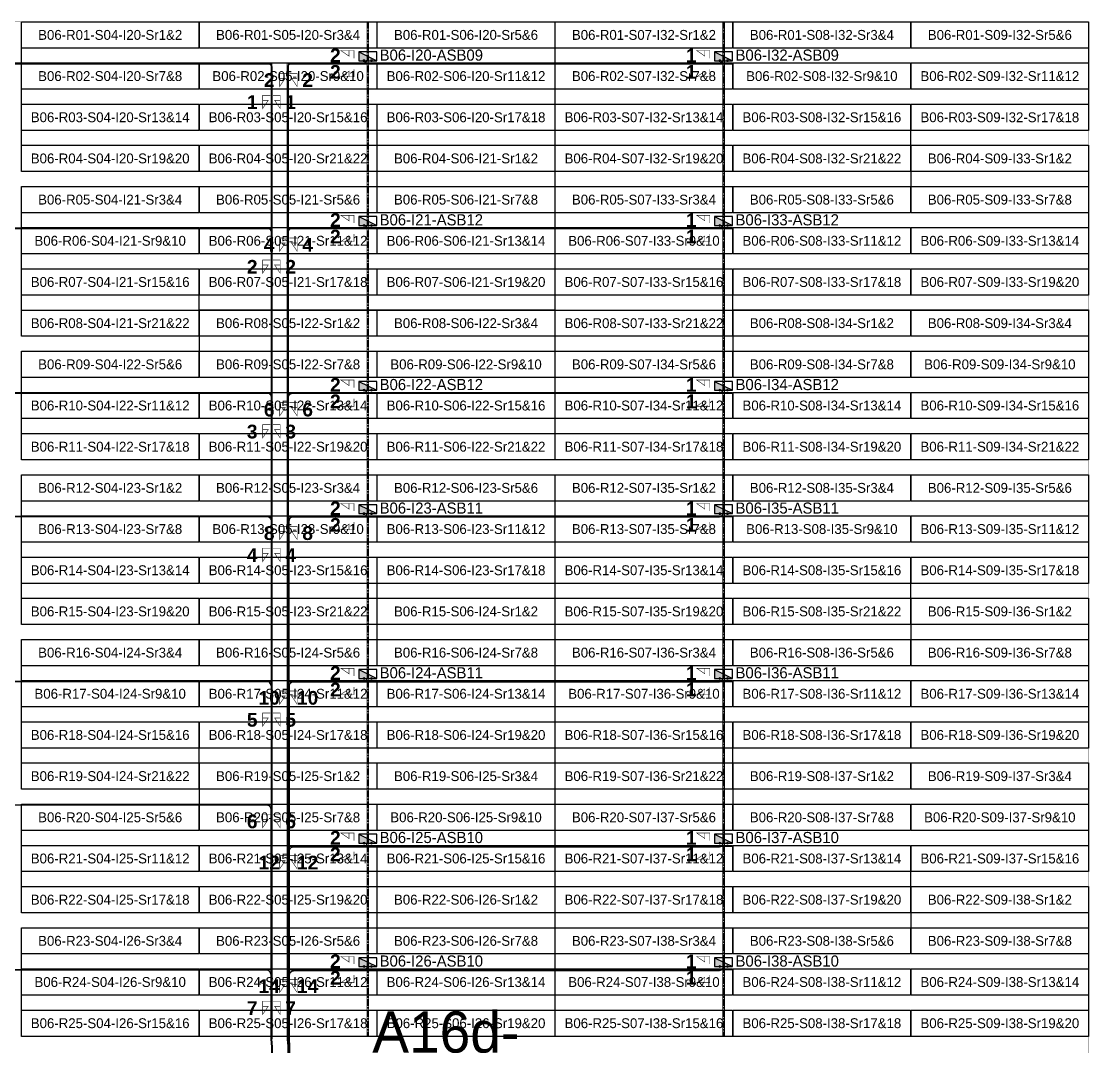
# Model space of a CAD drawing. Header units: metres. Extents: x 530042 to 530334, y 2674789 to 2675214.
# Drawn here: x 530139.5 to 530333.8, y 2675027.4 to 2675214.2 of the extents above; entities that cross this region are included whole.
import ezdxf
from ezdxf.enums import TextEntityAlignment as Align

# ---------------------------------------------------------------- set-up
doc = ezdxf.new("R2010")
doc.units = ezdxf.units.M
doc.linetypes.add('CENTER', pattern=[2, 1.25, -0.25, 0.25, -0.25])
doc.layers.add('Boundary-12.5 MW Block', color=6, linetype='Continuous', lineweight=9)
doc.layers.add('PILE', color=1, linetype='Continuous', lineweight=15)
for name, color, linetype in [('DC Trench BL-06', 40, 'Continuous'), ('E-Inverter Grouping', 2, 'Continuous'), ('Excavation', 7, 'Continuous'), ('Inverter Block-06', 7, 'Continuous'), ('LT Cable(AG) INV to LT Panel BL-06', 2, 'Continuous'), ('Messenger Wire Block-06 (Master Path)', 30, 'Continuous'), ('Messenger Wire Block-06 (MW Path)', 191, 'Continuous'), ('Messenger Wire Exc Link', 7, 'Continuous'), ('MMS Block Numbering', 7, 'Continuous'), ('MMS Table Block-06', 8, 'Continuous'), ('Plan Line - DC BL-06', 40, 'Continuous'), ('Section Marking BL-06', 2, 'Continuous')]:
    doc.layers.add(name, color=color, linetype=linetype)
doc.styles.add('Adani Regular', font='Adani Regular.ttf')
doc.styles.add('BoldTextStyle', font='arialbd.ttf')
doc.styles.get("Standard").update_dxf_attribs({"font": 'Adani Regular.ttf'})

# ---------------------------------------------------------------- blocks, each defined once
blk = doc.blocks.new('MMS Table (32.292 x 4.788)')
at = {"color": 0}
blk.add_lwpolyline([(0, -0.002), (0, 4.786), (32.292, 4.786), (32.292, -0.002)], close=True, dxfattribs=at)
at = {"color": 7}
blk.add_attdef('ID1', text='', height=1.8, dxfattribs=at).set_placement((16.146, 2.392), align=Align.MIDDLE_CENTER)
blk = doc.blocks.new('Inverter Block')
h = blk.add_hatch(color=0)
h.dxf.hatch_style = 1
h.paths.add_polyline_path([(-1.46, 2.27), (-1.46, 0.85), (1.46, 0.85)])
at = {"color": 0}
blk.add_lwpolyline([(1.46, 2.27), (-1.46, 2.27), (-1.46, 0.85), (1.46, 0.85)], close=True, dxfattribs=at)
blk.add_lwpolyline([(-1.46, 2.27), (1.46, 0.85)], dxfattribs=at)
at = {"layer": 'PILE'}
for centre in [(-0.61, 0.85), (0.61, 0.85)]:
    blk.add_circle(centre, 0.156, dxfattribs=at)
at = {"color": 7}
blk.add_attdef('ID', (-1.46, 3.01), '', height=1.8, dxfattribs=at)

msp = doc.modelspace()

# ---------------------------------------------------------------- linework, layer by layer
at = {"layer": 'Boundary-12.5 MW Block', "const_width": 0.05}
msp.add_lwpolyline([(530042.32, 2675214.08), (530333.75, 2675214.08), (530333.75, 2674789.29), (530042.32, 2674789.29)], close=True, dxfattribs=at)
at = {"layer": 'DC Trench BL-06', "color": 40, "const_width": 0.15}
for points in [[(530202.69, 2675214.08), (530202.39, 2675214.08), (530202.39, 2675029.29), (530202.69, 2675029.29)], [(530267.47, 2675214.08), (530267.17, 2675214.08), (530267.17, 2675029.29), (530267.47, 2675029.29)]]:
    msp.add_lwpolyline(points, close=True, dxfattribs=at)
at = {"layer": 'E-Inverter Grouping'}
for points in [[(530236.57, 2675194.29), (530204.18, 2675194.29), (530204.18, 2675186.79), (530139.5, 2675186.79), (530139.5, 2675214.08), (530236.57, 2675214.08)], [(530333.75, 2675194.29), (530301.36, 2675194.29), (530301.36, 2675186.79), (530236.67, 2675186.79), (530236.67, 2675214.08), (530333.75, 2675214.08)], [(530236.57, 2675164.29), (530171.79, 2675164.29), (530171.79, 2675156.79), (530139.5, 2675156.79), (530139.5, 2675184.08), (530204.28, 2675184.08), (530204.28, 2675191.58), (530236.57, 2675191.58)], [(530333.75, 2675164.29), (530268.96, 2675164.29), (530268.96, 2675156.79), (530236.67, 2675156.79), (530236.67, 2675184.08), (530301.46, 2675184.08), (530301.46, 2675191.58), (530333.75, 2675191.58)], [(530236.57, 2675134.29), (530139.5, 2675134.29), (530139.5, 2675154.08), (530171.89, 2675154.08), (530171.89, 2675161.58), (530236.57, 2675161.58)], [(530333.75, 2675134.29), (530236.67, 2675134.29), (530236.67, 2675154.08), (530269.06, 2675154.08), (530269.06, 2675161.58), (530333.75, 2675161.58)], [(530236.57, 2675111.79), (530204.18, 2675111.79), (530204.18, 2675104.29), (530139.5, 2675104.29), (530139.5, 2675131.58), (530236.57, 2675131.58)], [(530333.75, 2675111.79), (530301.36, 2675111.79), (530301.36, 2675104.29), (530236.67, 2675104.29), (530236.67, 2675131.58), (530333.75, 2675131.58)], [(530236.57, 2675081.79), (530171.79, 2675081.79), (530171.79, 2675074.29), (530139.5, 2675074.29), (530139.5, 2675101.58), (530204.28, 2675101.58), (530204.28, 2675109.08), (530236.57, 2675109.08)], [(530333.75, 2675081.79), (530268.96, 2675081.79), (530268.96, 2675074.29), (530236.67, 2675074.29), (530236.67, 2675101.58), (530301.46, 2675101.58), (530301.46, 2675109.08), (530333.75, 2675109.08)]]:
    msp.add_lwpolyline(points, close=True, dxfattribs=at)
at = {"layer": 'E-Inverter Grouping', "color": 3}
for points in [[(530171.89, 2675071.58), (530171.89, 2675079.08), (530236.57, 2675079.08), (530236.57, 2675059.29), (530204.18, 2675059.29), (530204.18, 2675051.79), (530139.5, 2675051.79), (530139.5, 2675071.58)], [(530269.06, 2675071.58), (530269.06, 2675079.08), (530333.75, 2675079.08), (530333.75, 2675059.29), (530301.36, 2675059.29), (530301.36, 2675051.79), (530236.67, 2675051.79), (530236.67, 2675071.58)], [(530236.57, 2675029.29), (530139.5, 2675029.29), (530139.5, 2675049.08), (530204.28, 2675049.08), (530204.28, 2675056.58), (530236.57, 2675056.58)], [(530333.75, 2675029.29), (530236.67, 2675029.29), (530236.67, 2675049.08), (530301.46, 2675049.08), (530301.46, 2675056.58), (530333.75, 2675056.58)]]:
    msp.add_lwpolyline(points, close=True, dxfattribs=at)
at = {"layer": 'Excavation', "color": 3, "const_width": 0.1}
msp.add_lwpolyline([(530195.46, 2675004.45), (530195.46, 2675008.09), (530188.19, 2675014.73), (530188.19, 2675027.45)], dxfattribs=at)
at = {"layer": 'LT Cable(AG) INV to LT Panel BL-06'}
for points in [[(530194.94, 2675003.18), (530194.82, 2675003.18, -0.156713), (530194.3, 2675003.35), (530192.78, 2675004.43, 0.156713), (530192.25, 2675004.6), (530186.12, 2675004.6, -0.414214), (530185.22, 2675005.5), (530185.22, 2675027.29, 0.022102), (530185.22, 2675027.37), (530185.09, 2675028.79, -0.022102), (530185.09, 2675028.87), (530185.09, 2675205.62, 0.414214), (530184.19, 2675206.52), (530109.64, 2675206.52, -0.414214), (530108.74, 2675207.42), (530108.74, 2675207.69)], [(530194.69, 2675003.26), (530195.16, 2675003.97, 0.14781), (530195.31, 2675004.47), (530195.31, 2675007.63, 0.210754), (530195.02, 2675008.29), (530188.34, 2675014.39, -0.210754), (530188.04, 2675015.06), (530188.04, 2675027.41, 0.0183), (530188.04, 2675027.47), (530187.95, 2675028.78, -0.0183), (530187.94, 2675028.85), (530187.94, 2675205.69, -0.414214), (530188.84, 2675206.59), (530201.64, 2675206.59, 0.414214), (530202.54, 2675207.49), (530202.54, 2675207.69)], [(530194.71, 2675003.25), (530195.19, 2675003.96, 0.14781), (530195.34, 2675004.46), (530195.34, 2675007.64, 0.210754), (530195.04, 2675008.3), (530188.36, 2675014.4, -0.210754), (530188.07, 2675015.07), (530188.07, 2675027.41, 0.0183), (530188.07, 2675027.47), (530187.97, 2675028.78, -0.0183), (530187.97, 2675028.85), (530187.97, 2675205.66, -0.414214), (530188.87, 2675206.56), (530266.42, 2675206.56, 0.414214), (530267.32, 2675207.46), (530267.32, 2675207.69)], [(530196.93, 2675003.15), (530194.82, 2675003.15, -0.156713), (530194.3, 2675003.32), (530192.78, 2675004.41, 0.156713), (530192.25, 2675004.58), (530186.1, 2675004.58, -0.414214), (530185.2, 2675005.48), (530185.2, 2675027.29, 0.022102), (530185.19, 2675027.36), (530185.07, 2675028.79, -0.022102), (530185.06, 2675028.86), (530185.06, 2675175.6, 0.414214), (530184.16, 2675176.5), (530109.64, 2675176.5, -0.414214), (530108.74, 2675177.4), (530108.74, 2675177.69)], [(530196.93, 2675003.13), (530194.82, 2675003.13, -0.156713), (530194.3, 2675003.3), (530192.78, 2675004.38, 0.156713), (530192.25, 2675004.55), (530186.07, 2675004.55, -0.414214), (530185.17, 2675005.45), (530185.17, 2675027.28, 0.022102), (530185.17, 2675027.36), (530185.04, 2675028.78, -0.022102), (530185.04, 2675028.86), (530185.04, 2675145.57, 0.414214), (530184.14, 2675146.47), (530109.64, 2675146.47, -0.414214), (530108.74, 2675147.37), (530108.74, 2675147.69)], [(530196.93, 2675003.1), (530194.82, 2675003.1, -0.156713), (530194.3, 2675003.27), (530192.78, 2675004.36, 0.156713), (530192.25, 2675004.53), (530186.05, 2675004.53, -0.414214), (530185.15, 2675005.43), (530185.15, 2675027.28, 0.022102), (530185.14, 2675027.36), (530185.02, 2675028.78, -0.022102), (530185.01, 2675028.86), (530185.01, 2675123.05, 0.414214), (530184.11, 2675123.95), (530109.64, 2675123.95, -0.414214), (530108.74, 2675124.85), (530108.74, 2675125.19)], [(530196.93, 2675003.08), (530194.82, 2675003.08, -0.156713), (530194.3, 2675003.25), (530192.78, 2675004.33, 0.156713), (530192.25, 2675004.5), (530186.02, 2675004.5, -0.414214), (530185.12, 2675005.4), (530185.12, 2675027.28, 0.022102), (530185.12, 2675027.36), (530184.99, 2675028.78, -0.022102), (530184.99, 2675028.86), (530184.99, 2675093.02, 0.414214), (530184.09, 2675093.92), (530109.64, 2675093.92, -0.414214), (530108.74, 2675094.82), (530108.74, 2675095.19)], [(530199.08, 2675003.05), (530194.82, 2675003.05, -0.156713), (530194.3, 2675003.22), (530192.78, 2675004.31, 0.156713), (530192.25, 2675004.48), (530186, 2675004.48, -0.414214), (530185.1, 2675005.38), (530185.1, 2675027.28, 0.022102), (530185.09, 2675027.36), (530184.97, 2675028.78, -0.022102), (530184.96, 2675028.86), (530184.96, 2675070.5, 0.414214), (530184.06, 2675071.4), (530109.64, 2675071.4, -0.414214), (530108.74, 2675072.3), (530108.74, 2675072.69)], [(530199.08, 2675003.03), (530194.82, 2675003.03, -0.156713), (530194.3, 2675003.2), (530192.78, 2675004.28, 0.156713), (530192.25, 2675004.45), (530185.97, 2675004.45, -0.414214), (530185.07, 2675005.35), (530185.07, 2675027.28, 0.022102), (530185.07, 2675027.36), (530184.94, 2675028.78, -0.022102), (530184.94, 2675028.86), (530184.94, 2675040.47, 0.414214), (530184.04, 2675041.37), (530109.64, 2675041.37, -0.414214), (530108.74, 2675042.27), (530108.74, 2675042.69)]]:
    msp.add_lwpolyline(points, format="xyb", dxfattribs=at)
at = {"layer": 'LT Cable(AG) INV to LT Panel BL-06', "color": 5}
for points in [[(530195.96, 2675003.64, -0.316836), (530195.36, 2675004.48), (530195.36, 2675007.65, 0.210754), (530195.07, 2675008.31), (530188.39, 2675014.41, -0.210754), (530188.09, 2675015.08), (530188.09, 2675027.41, 0.0183), (530188.09, 2675027.47), (530188, 2675028.79, -0.0183), (530187.99, 2675028.85), (530187.99, 2675175.64, -0.414214), (530188.89, 2675176.54), (530201.64, 2675176.54, 0.414214), (530202.54, 2675177.44), (530202.54, 2675177.69)], [(530195.96, 2675003.67, -0.308695), (530195.39, 2675004.51), (530195.39, 2675007.66, 0.210754), (530195.09, 2675008.33), (530188.41, 2675014.43, -0.210754), (530188.12, 2675015.09), (530188.12, 2675027.41, 0.0183), (530188.12, 2675027.48), (530188.02, 2675028.79, -0.0183), (530188.02, 2675028.85), (530188.02, 2675175.61, -0.414214), (530188.92, 2675176.51), (530266.42, 2675176.51, 0.414214), (530267.32, 2675177.41), (530267.32, 2675177.69)], [(530195.96, 2675003.71, -0.300496), (530195.41, 2675004.53), (530195.41, 2675007.67, 0.210754), (530195.12, 2675008.34), (530188.44, 2675014.44, -0.210754), (530188.14, 2675015.1), (530188.14, 2675027.41, 0.0183), (530188.14, 2675027.48), (530188.05, 2675028.79, -0.0183), (530188.04, 2675028.85), (530188.04, 2675145.59, -0.414214), (530188.94, 2675146.49), (530201.64, 2675146.49, 0.414214), (530202.54, 2675147.39), (530202.54, 2675147.69)], [(530195.96, 2675003.74, -0.292228), (530195.44, 2675004.56), (530195.44, 2675007.68, 0.210754), (530195.14, 2675008.35), (530188.46, 2675014.45, -0.210754), (530188.17, 2675015.11), (530188.17, 2675027.41, 0.0183), (530188.17, 2675027.48), (530188.07, 2675028.79, -0.0183), (530188.07, 2675028.85), (530188.07, 2675145.56, -0.414214), (530188.97, 2675146.46), (530266.42, 2675146.46, 0.414214), (530267.32, 2675147.36), (530267.32, 2675147.69)], [(530198.03, 2675003.68), (530196.36, 2675003.68, -0.414214), (530195.46, 2675004.58), (530195.46, 2675007.69, 0.210754), (530195.17, 2675008.36), (530188.49, 2675014.46, -0.210754), (530188.19, 2675015.12), (530188.19, 2675027.41, 0.0183), (530188.19, 2675027.48), (530188.1, 2675028.79, -0.0183), (530188.09, 2675028.85), (530188.09, 2675123.04, -0.414214), (530188.99, 2675123.94), (530201.64, 2675123.94, 0.414214), (530202.54, 2675124.84), (530202.54, 2675125.19)], [(530198.03, 2675003.71), (530196.39, 2675003.71, -0.414214), (530195.49, 2675004.61), (530195.49, 2675007.71, 0.210754), (530195.19, 2675008.37), (530188.51, 2675014.47, -0.210754), (530188.22, 2675015.13), (530188.22, 2675027.41, 0.0183), (530188.22, 2675027.48), (530188.12, 2675028.79, -0.0183), (530188.12, 2675028.86), (530188.12, 2675123.01, -0.414214), (530189.02, 2675123.91), (530266.42, 2675123.91, 0.414214), (530267.32, 2675124.81), (530267.32, 2675125.19)], [(530198.03, 2675003.73), (530196.41, 2675003.73, -0.414214), (530195.51, 2675004.63), (530195.51, 2675007.72, 0.210754), (530195.22, 2675008.38), (530188.54, 2675014.48, -0.210754), (530188.24, 2675015.14), (530188.24, 2675027.41, 0.0183), (530188.24, 2675027.48), (530188.15, 2675028.79, -0.0183), (530188.14, 2675028.86), (530188.14, 2675092.99, -0.414214), (530189.04, 2675093.89), (530201.64, 2675093.89, 0.414214), (530202.54, 2675094.79), (530202.54, 2675095.19)], [(530198.03, 2675003.76), (530196.44, 2675003.76, -0.414214), (530195.54, 2675004.66), (530195.54, 2675007.73, 0.210754), (530195.24, 2675008.39), (530188.56, 2675014.49, -0.210754), (530188.27, 2675015.16), (530188.27, 2675027.42, 0.0183), (530188.27, 2675027.48), (530188.17, 2675028.79, -0.0183), (530188.17, 2675028.86), (530188.17, 2675092.96, -0.414214), (530189.07, 2675093.86), (530266.42, 2675093.86, 0.414214), (530267.32, 2675094.76), (530267.32, 2675095.19)], [(530199.97, 2675003.78), (530196.46, 2675003.78, -0.414214), (530195.56, 2675004.68), (530195.56, 2675007.74, 0.210754), (530195.27, 2675008.4), (530188.59, 2675014.5, -0.210754), (530188.29, 2675015.17), (530188.29, 2675027.42, 0.0183), (530188.29, 2675027.48), (530188.2, 2675028.79, -0.0183), (530188.19, 2675028.86), (530188.19, 2675062.94, -0.414214), (530189.09, 2675063.84), (530201.64, 2675063.84, 0.414214), (530202.54, 2675064.74), (530202.54, 2675065.19)], [(530199.97, 2675003.81), (530196.49, 2675003.81, -0.414214), (530195.59, 2675004.71), (530195.59, 2675007.75, 0.210754), (530195.29, 2675008.41), (530188.61, 2675014.51, -0.210754), (530188.32, 2675015.18), (530188.32, 2675027.42, 0.0183), (530188.32, 2675027.48), (530188.22, 2675028.79, -0.0183), (530188.22, 2675028.86), (530188.22, 2675062.91, -0.414214), (530189.12, 2675063.81), (530266.42, 2675063.81, 0.414214), (530267.32, 2675064.71), (530267.32, 2675065.19)], [(530199.97, 2675003.83), (530196.51, 2675003.83, -0.414214), (530195.61, 2675004.73), (530195.61, 2675007.76, 0.210754), (530195.32, 2675008.43), (530188.64, 2675014.52, -0.210754), (530188.34, 2675015.19), (530188.34, 2675027.42, 0.0183), (530188.34, 2675027.48), (530188.25, 2675028.79, -0.0183), (530188.24, 2675028.86), (530188.24, 2675040.39, -0.414214), (530189.14, 2675041.29), (530201.64, 2675041.29, 0.414214), (530202.54, 2675042.19), (530202.54, 2675042.69)], [(530199.97, 2675003.86), (530196.54, 2675003.86, -0.414214), (530195.64, 2675004.76), (530195.64, 2675007.77, 0.210754), (530195.34, 2675008.44), (530188.66, 2675014.54, -0.210754), (530188.37, 2675015.2), (530188.37, 2675027.42, 0.0183), (530188.37, 2675027.48), (530188.27, 2675028.8, -0.0183), (530188.27, 2675028.86), (530188.27, 2675040.36, -0.414214), (530189.17, 2675041.26), (530266.42, 2675041.26, 0.414214), (530267.32, 2675042.16), (530267.32, 2675042.69)]]:
    msp.add_lwpolyline(points, format="xyb", dxfattribs=at)
at = {"layer": 'Messenger Wire Block-06 (Master Path)'}
for points in [[(530107.1, 2675206.44), (530185, 2675206.44)], [(530185, 2675028.82), (530185, 2675206.44)], [(530188.09, 2675028.82), (530188.09, 2675206.44)], [(530188.09, 2675206.44), (530268.96, 2675206.44)], [(530107.1, 2675176.44), (530185, 2675176.44)], [(530188.09, 2675176.44), (530268.96, 2675176.44)], [(530107.1, 2675146.44), (530185, 2675146.44)], [(530188.09, 2675146.44), (530268.96, 2675146.44)], [(530107.1, 2675123.94), (530185, 2675123.94)], [(530188.09, 2675123.94), (530268.96, 2675123.94)], [(530107.1, 2675093.94), (530185, 2675093.94)], [(530188.09, 2675093.94), (530268.96, 2675093.94)], [(530107.1, 2675071.44), (530185, 2675071.44)], [(530188.09, 2675063.94), (530268.96, 2675063.94)], [(530107.1, 2675041.44), (530185, 2675041.44)], [(530188.09, 2675041.44), (530268.96, 2675041.44)]]:
    msp.add_lwpolyline(points, dxfattribs=at)
at = {"layer": 'Messenger Wire Block-06 (MW Path)', "const_width": 0.1}
for points in [[(530107.1, 2675206.44), (530185, 2675206.44)], [(530185.25, 2675028.82), (530185.25, 2675206.44)], [(530187.84, 2675028.82), (530187.84, 2675206.44)], [(530188.09, 2675206.44), (530268.96, 2675206.44)], [(530107.1, 2675176.44), (530185, 2675176.44)], [(530188.09, 2675176.44), (530268.96, 2675176.44)], [(530107.1, 2675146.44), (530185, 2675146.44)], [(530188.09, 2675146.44), (530268.96, 2675146.44)], [(530107.1, 2675123.94), (530185, 2675123.94)], [(530188.09, 2675123.94), (530268.96, 2675123.94)], [(530188.34, 2675028.82), (530188.34, 2675123.94)], [(530107.1, 2675093.94), (530185, 2675093.94)], [(530188.09, 2675093.94), (530268.96, 2675093.94)], [(530107.1, 2675071.44), (530185, 2675071.44)], [(530188.09, 2675063.94), (530268.96, 2675063.94)], [(530107.1, 2675041.44), (530185, 2675041.44)], [(530188.09, 2675041.44), (530268.96, 2675041.44)]]:
    msp.add_lwpolyline(points, dxfattribs=at)
at = {"layer": 'Messenger Wire Exc Link'}
for points in [[(530185.13, 2675027.32), (530185, 2675028.82)], [(530188.19, 2675027.45), (530188.09, 2675028.82)]]:
    msp.add_lwpolyline(points, dxfattribs=at)
at = {"layer": 'Plan Line - DC BL-06', "color": 6, "linetype": 'CENTER'}
for points in [[(530202.54, 2675214.08), (530202.54, 2675029.29)], [(530267.32, 2675214.08), (530267.32, 2675029.29)]]:
    msp.add_lwpolyline(points, dxfattribs=at)
at = {"layer": 'Section Marking BL-06', "color": 94, "lineweight": 35, "true_color": 0x00a500, "const_width": 0.1}
for points in [[(530200.04, 2675207.44), (530200.04, 2675208.83), (530197.64, 2675208.83), (530199.12, 2675207.82), (530199.12, 2675208.83)], [(530264.82, 2675207.44), (530264.82, 2675208.83), (530262.42, 2675208.83), (530263.9, 2675207.82), (530263.9, 2675208.83)], [(530200.04, 2675205.44), (530200.04, 2675204.05), (530197.64, 2675204.05), (530199.12, 2675205.06), (530199.12, 2675204.05)], [(530264.82, 2675205.44), (530264.82, 2675204.05), (530262.42, 2675204.05), (530263.9, 2675205.06), (530263.9, 2675204.05)], [(530187.89, 2675204.69), (530186.5, 2675204.69), (530186.5, 2675202.29), (530187.51, 2675203.77), (530186.5, 2675203.77)], [(530188.29, 2675204.69), (530189.68, 2675204.69), (530189.68, 2675202.29), (530188.67, 2675203.77), (530189.68, 2675203.77)], [(530184.8, 2675200.69), (530183.41, 2675200.69), (530183.41, 2675198.29), (530184.42, 2675199.77), (530183.41, 2675199.77)], [(530185.2, 2675200.69), (530186.59, 2675200.69), (530186.59, 2675198.29), (530185.58, 2675199.77), (530186.59, 2675199.77)], [(530200.04, 2675177.44), (530200.04, 2675178.83), (530197.64, 2675178.83), (530199.12, 2675177.82), (530199.12, 2675178.83)], [(530264.82, 2675177.44), (530264.82, 2675178.83), (530262.42, 2675178.83), (530263.9, 2675177.82), (530263.9, 2675178.83)], [(530187.89, 2675174.69), (530186.5, 2675174.69), (530186.5, 2675172.29), (530187.51, 2675173.77), (530186.5, 2675173.77)], [(530188.29, 2675174.69), (530189.68, 2675174.69), (530189.68, 2675172.29), (530188.67, 2675173.77), (530189.68, 2675173.77)], [(530200.04, 2675175.44), (530200.04, 2675174.05), (530197.64, 2675174.05), (530199.12, 2675175.06), (530199.12, 2675174.05)], [(530264.82, 2675175.44), (530264.82, 2675174.05), (530262.42, 2675174.05), (530263.9, 2675175.06), (530263.9, 2675174.05)], [(530184.8, 2675170.69), (530183.41, 2675170.69), (530183.41, 2675168.29), (530184.42, 2675169.77), (530183.41, 2675169.77)], [(530185.2, 2675170.69), (530186.59, 2675170.69), (530186.59, 2675168.29), (530185.58, 2675169.77), (530186.59, 2675169.77)], [(530200.04, 2675147.44), (530200.04, 2675148.83), (530197.64, 2675148.83), (530199.12, 2675147.82), (530199.12, 2675148.83)], [(530264.82, 2675147.44), (530264.82, 2675148.83), (530262.42, 2675148.83), (530263.9, 2675147.82), (530263.9, 2675148.83)], [(530200.04, 2675145.44), (530200.04, 2675144.05), (530197.64, 2675144.05), (530199.12, 2675145.06), (530199.12, 2675144.05)], [(530264.82, 2675145.44), (530264.82, 2675144.05), (530262.42, 2675144.05), (530263.9, 2675145.06), (530263.9, 2675144.05)], [(530187.89, 2675144.69), (530186.5, 2675144.69), (530186.5, 2675142.29), (530187.51, 2675143.77), (530186.5, 2675143.77)], [(530188.29, 2675144.69), (530189.68, 2675144.69), (530189.68, 2675142.29), (530188.67, 2675143.77), (530189.68, 2675143.77)], [(530184.8, 2675140.69), (530183.41, 2675140.69), (530183.41, 2675138.29), (530184.42, 2675139.77), (530183.41, 2675139.77)], [(530185.2, 2675140.69), (530186.59, 2675140.69), (530186.59, 2675138.29), (530185.58, 2675139.77), (530186.59, 2675139.77)], [(530200.04, 2675124.94), (530200.04, 2675126.33), (530197.64, 2675126.33), (530199.12, 2675125.32), (530199.12, 2675126.33)], [(530264.82, 2675124.94), (530264.82, 2675126.33), (530262.42, 2675126.33), (530263.9, 2675125.32), (530263.9, 2675126.33)], [(530187.89, 2675122.19), (530186.5, 2675122.19), (530186.5, 2675119.79), (530187.51, 2675121.27), (530186.5, 2675121.27)], [(530188.29, 2675122.19), (530189.68, 2675122.19), (530189.68, 2675119.79), (530188.67, 2675121.27), (530189.68, 2675121.27)], [(530200.04, 2675122.94), (530200.04, 2675121.55), (530197.64, 2675121.55), (530199.12, 2675122.56), (530199.12, 2675121.55)], [(530264.82, 2675122.94), (530264.82, 2675121.55), (530262.42, 2675121.55), (530263.9, 2675122.56), (530263.9, 2675121.55)], [(530184.8, 2675118.19), (530183.41, 2675118.19), (530183.41, 2675115.79), (530184.42, 2675117.27), (530183.41, 2675117.27)], [(530185.2, 2675118.19), (530186.59, 2675118.19), (530186.59, 2675115.79), (530185.58, 2675117.27), (530186.59, 2675117.27)], [(530200.04, 2675094.94), (530200.04, 2675096.33), (530197.64, 2675096.33), (530199.12, 2675095.32), (530199.12, 2675096.33)], [(530264.82, 2675094.94), (530264.82, 2675096.33), (530262.42, 2675096.33), (530263.9, 2675095.32), (530263.9, 2675096.33)], [(530200.04, 2675092.94), (530200.04, 2675091.55), (530197.64, 2675091.55), (530199.12, 2675092.56), (530199.12, 2675091.55)], [(530264.82, 2675092.94), (530264.82, 2675091.55), (530262.42, 2675091.55), (530263.9, 2675092.56), (530263.9, 2675091.55)], [(530187.89, 2675092.19), (530186.5, 2675092.19), (530186.5, 2675089.79), (530187.51, 2675091.27), (530186.5, 2675091.27)], [(530188.29, 2675092.19), (530189.68, 2675092.19), (530189.68, 2675089.79), (530188.67, 2675091.27), (530189.68, 2675091.27)], [(530184.8, 2675088.19), (530183.41, 2675088.19), (530183.41, 2675085.79), (530184.42, 2675087.27), (530183.41, 2675087.27)], [(530185.2, 2675088.19), (530186.59, 2675088.19), (530186.59, 2675085.79), (530185.58, 2675087.27), (530186.59, 2675087.27)], [(530184.8, 2675069.69), (530183.41, 2675069.69), (530183.41, 2675067.29), (530184.42, 2675068.77), (530183.41, 2675068.77)], [(530185.2, 2675069.69), (530186.59, 2675069.69), (530186.59, 2675067.29), (530185.58, 2675068.77), (530186.59, 2675068.77)], [(530200.04, 2675064.94), (530200.04, 2675066.33), (530197.64, 2675066.33), (530199.12, 2675065.32), (530199.12, 2675066.33)], [(530264.82, 2675064.94), (530264.82, 2675066.33), (530262.42, 2675066.33), (530263.9, 2675065.32), (530263.9, 2675066.33)], [(530187.89, 2675062.19), (530186.5, 2675062.19), (530186.5, 2675059.79), (530187.51, 2675061.27), (530186.5, 2675061.27)], [(530188.29, 2675062.19), (530189.68, 2675062.19), (530189.68, 2675059.79), (530188.67, 2675061.27), (530189.68, 2675061.27)], [(530200.04, 2675062.94), (530200.04, 2675061.55), (530197.64, 2675061.55), (530199.12, 2675062.56), (530199.12, 2675061.55)], [(530264.82, 2675062.94), (530264.82, 2675061.55), (530262.42, 2675061.55), (530263.9, 2675062.56), (530263.9, 2675061.55)], [(530200.04, 2675042.44), (530200.04, 2675043.83), (530197.64, 2675043.83), (530199.12, 2675042.82), (530199.12, 2675043.83)], [(530264.82, 2675042.44), (530264.82, 2675043.83), (530262.42, 2675043.83), (530263.9, 2675042.82), (530263.9, 2675043.83)], [(530200.04, 2675040.44), (530200.04, 2675039.05), (530197.64, 2675039.05), (530199.12, 2675040.06), (530199.12, 2675039.05)], [(530264.82, 2675040.44), (530264.82, 2675039.05), (530262.42, 2675039.05), (530263.9, 2675040.06), (530263.9, 2675039.05)], [(530187.89, 2675039.69), (530186.5, 2675039.69), (530186.5, 2675037.29), (530187.51, 2675038.77), (530186.5, 2675038.77)], [(530188.29, 2675039.69), (530189.68, 2675039.69), (530189.68, 2675037.29), (530188.67, 2675038.77), (530189.68, 2675038.77)], [(530184.8, 2675035.69), (530183.41, 2675035.69), (530183.41, 2675033.29), (530184.42, 2675034.77), (530183.41, 2675034.77)], [(530185.2, 2675035.69), (530186.59, 2675035.69), (530186.59, 2675033.29), (530185.58, 2675034.77), (530186.59, 2675034.77)]]:
    msp.add_lwpolyline(points, dxfattribs=at)

# ---------------------------------------------------------------- block references
at = {"layer": 'Inverter Block-06'}
ref = msp.add_blockref('Inverter Block', (530202.54, 2675206.03), dxfattribs=dict(at, xscale=1.124999999976148, yscale=1.124999999976148, zscale=1.124999999976148))
ref.add_attrib('ID', 'B06-I20-ASB09', (530204.7, 2675206.99), dxfattribs={"layer": '0', "color": 7, "height": 2.025})
ref = msp.add_blockref('Inverter Block', (530267.32, 2675206.03), dxfattribs=dict(at, xscale=1.124999999976148, yscale=1.124999999976148, zscale=1.124999999976148))
ref.add_attrib('ID', 'B06-I32-ASB09', (530269.49, 2675206.99), dxfattribs={"layer": '0', "color": 7, "height": 2.025})
ref = msp.add_blockref('Inverter Block', (530202.54, 2675176.03), dxfattribs=dict(at, xscale=1.124999999976148, yscale=1.124999999976148, zscale=1.124999999976148))
ref.add_attrib('ID', 'B06-I21-ASB12', (530204.7, 2675176.99), dxfattribs={"layer": '0', "color": 7, "height": 2.025})
ref = msp.add_blockref('Inverter Block', (530267.32, 2675176.03), dxfattribs=dict(at, xscale=1.124999999976148, yscale=1.124999999976148, zscale=1.124999999976148))
ref.add_attrib('ID', 'B06-I33-ASB12', (530269.49, 2675176.99), dxfattribs={"layer": '0', "color": 7, "height": 2.025})
ref = msp.add_blockref('Inverter Block', (530202.54, 2675146.03), dxfattribs=dict(at, xscale=1.124999999976148, yscale=1.124999999976148, zscale=1.124999999976148))
ref.add_attrib('ID', 'B06-I22-ASB12', (530204.7, 2675146.99), dxfattribs={"layer": '0', "color": 7, "height": 2.025})
ref = msp.add_blockref('Inverter Block', (530267.32, 2675146.03), dxfattribs=dict(at, xscale=1.124999999976148, yscale=1.124999999976148, zscale=1.124999999976148))
ref.add_attrib('ID', 'B06-I34-ASB12', (530269.49, 2675146.99), dxfattribs={"layer": '0', "color": 7, "height": 2.025})
ref = msp.add_blockref('Inverter Block', (530202.54, 2675123.53), dxfattribs=dict(at, xscale=1.124999999976148, yscale=1.124999999976148, zscale=1.124999999976148))
ref.add_attrib('ID', 'B06-I23-ASB11', (530204.7, 2675124.49), dxfattribs={"layer": '0', "color": 7, "height": 2.025})
ref = msp.add_blockref('Inverter Block', (530267.32, 2675123.53), dxfattribs=dict(at, xscale=1.124999999976148, yscale=1.124999999976148, zscale=1.124999999976148))
ref.add_attrib('ID', 'B06-I35-ASB11', (530269.49, 2675124.49), dxfattribs={"layer": '0', "color": 7, "height": 2.025})
ref = msp.add_blockref('Inverter Block', (530202.54, 2675093.53), dxfattribs=dict(at, xscale=1.124999999976148, yscale=1.124999999976148, zscale=1.124999999976148))
ref.add_attrib('ID', 'B06-I24-ASB11', (530204.7, 2675094.49), dxfattribs={"layer": '0', "color": 7, "height": 2.025})
ref = msp.add_blockref('Inverter Block', (530267.32, 2675093.53), dxfattribs=dict(at, xscale=1.124999999976148, yscale=1.124999999976148, zscale=1.124999999976148))
ref.add_attrib('ID', 'B06-I36-ASB11', (530269.49, 2675094.49), dxfattribs={"layer": '0', "color": 7, "height": 2.025})
ref = msp.add_blockref('Inverter Block', (530202.54, 2675063.53), dxfattribs=dict(at, xscale=1.124999999976148, yscale=1.124999999976148, zscale=1.124999999976148))
ref.add_attrib('ID', 'B06-I25-ASB10', (530204.7, 2675064.49), dxfattribs={"layer": '0', "color": 7, "height": 2.025})
ref = msp.add_blockref('Inverter Block', (530267.32, 2675063.53), dxfattribs=dict(at, xscale=1.124999999976148, yscale=1.124999999976148, zscale=1.124999999976148))
ref.add_attrib('ID', 'B06-I37-ASB10', (530269.49, 2675064.49), dxfattribs={"layer": '0', "color": 7, "height": 2.025})
ref = msp.add_blockref('Inverter Block', (530202.54, 2675041.03), dxfattribs=dict(at, xscale=1.124999999976148, yscale=1.124999999976148, zscale=1.124999999976148))
ref.add_attrib('ID', 'B06-I26-ASB10', (530204.7, 2675041.99), dxfattribs={"layer": '0', "color": 7, "height": 2.025})
ref = msp.add_blockref('Inverter Block', (530267.32, 2675041.03), dxfattribs=dict(at, xscale=1.124999999976148, yscale=1.124999999976148, zscale=1.124999999976148))
ref.add_attrib('ID', 'B06-I38-ASB10', (530269.49, 2675041.99), dxfattribs={"layer": '0', "color": 7, "height": 2.025})
at = {"layer": 'MMS Table Block-06'}
for p, values in [((530139.5, 2675209.29), {'ID1': 'B06-R01-S04-I20-Sr1&2'}), ((530171.89, 2675209.29), {'ID1': 'B06-R01-S05-I20-Sr3&4'}), ((530204.28, 2675209.29), {'ID1': 'B06-R01-S06-I20-Sr5&6'}), ((530236.67, 2675209.29), {'ID1': 'B06-R01-S07-I32-Sr1&2'}), ((530269.06, 2675209.29), {'ID1': 'B06-R01-S08-I32-Sr3&4'}), ((530301.46, 2675209.29), {'ID1': 'B06-R01-S09-I32-Sr5&6'}), ((530139.5, 2675201.79), {'ID1': 'B06-R02-S04-I20-Sr7&8'}), ((530171.89, 2675201.79), {'ID1': 'B06-R02-S05-I20-Sr9&10'}), ((530204.28, 2675201.79), {'ID1': 'B06-R02-S06-I20-Sr11&12'}), ((530236.67, 2675201.79), {'ID1': 'B06-R02-S07-I32-Sr7&8'}), ((530269.06, 2675201.79), {'ID1': 'B06-R02-S08-I32-Sr9&10'}), ((530301.46, 2675201.79), {'ID1': 'B06-R02-S09-I32-Sr11&12'}), ((530139.5, 2675194.29), {'ID1': 'B06-R03-S04-I20-Sr13&14'}), ((530171.89, 2675194.29), {'ID1': 'B06-R03-S05-I20-Sr15&16'}), ((530204.28, 2675194.29), {'ID1': 'B06-R03-S06-I20-Sr17&18'}), ((530236.67, 2675194.29), {'ID1': 'B06-R03-S07-I32-Sr13&14'}), ((530269.06, 2675194.29), {'ID1': 'B06-R03-S08-I32-Sr15&16'}), ((530301.46, 2675194.29), {'ID1': 'B06-R03-S09-I32-Sr17&18'}), ((530139.5, 2675186.79), {'ID1': 'B06-R04-S04-I20-Sr19&20'}), ((530171.89, 2675186.79), {'ID1': 'B06-R04-S05-I20-Sr21&22'}), ((530204.28, 2675186.79), {'ID1': 'B06-R04-S06-I21-Sr1&2'}), ((530236.67, 2675186.79), {'ID1': 'B06-R04-S07-I32-Sr19&20'}), ((530269.06, 2675186.79), {'ID1': 'B06-R04-S08-I32-Sr21&22'}), ((530301.46, 2675186.79), {'ID1': 'B06-R04-S09-I33-Sr1&2'}), ((530139.5, 2675179.29), {'ID1': 'B06-R05-S04-I21-Sr3&4'}), ((530171.89, 2675179.29), {'ID1': 'B06-R05-S05-I21-Sr5&6'}), ((530204.28, 2675179.29), {'ID1': 'B06-R05-S06-I21-Sr7&8'}), ((530236.67, 2675179.29), {'ID1': 'B06-R05-S07-I33-Sr3&4'}), ((530269.06, 2675179.29), {'ID1': 'B06-R05-S08-I33-Sr5&6'}), ((530301.46, 2675179.29), {'ID1': 'B06-R05-S09-I33-Sr7&8'}), ((530139.5, 2675171.79), {'ID1': 'B06-R06-S04-I21-Sr9&10'}), ((530171.89, 2675171.79), {'ID1': 'B06-R06-S05-I21-Sr11&12'}), ((530204.28, 2675171.79), {'ID1': 'B06-R06-S06-I21-Sr13&14'}), ((530236.67, 2675171.79), {'ID1': 'B06-R06-S07-I33-Sr9&10'}), ((530269.06, 2675171.79), {'ID1': 'B06-R06-S08-I33-Sr11&12'}), ((530301.46, 2675171.79), {'ID1': 'B06-R06-S09-I33-Sr13&14'}), ((530139.5, 2675164.29), {'ID1': 'B06-R07-S04-I21-Sr15&16'}), ((530171.89, 2675164.29), {'ID1': 'B06-R07-S05-I21-Sr17&18'}), ((530204.28, 2675164.29), {'ID1': 'B06-R07-S06-I21-Sr19&20'}), ((530236.67, 2675164.29), {'ID1': 'B06-R07-S07-I33-Sr15&16'}), ((530269.06, 2675164.29), {'ID1': 'B06-R07-S08-I33-Sr17&18'}), ((530301.46, 2675164.29), {'ID1': 'B06-R07-S09-I33-Sr19&20'}), ((530139.5, 2675156.79), {'ID1': 'B06-R08-S04-I21-Sr21&22'}), ((530171.89, 2675156.79), {'ID1': 'B06-R08-S05-I22-Sr1&2'}), ((530204.28, 2675156.79), {'ID1': 'B06-R08-S06-I22-Sr3&4'}), ((530236.67, 2675156.79), {'ID1': 'B06-R08-S07-I33-Sr21&22'}), ((530269.06, 2675156.79), {'ID1': 'B06-R08-S08-I34-Sr1&2'}), ((530301.46, 2675156.79), {'ID1': 'B06-R08-S09-I34-Sr3&4'}), ((530139.5, 2675149.29), {'ID1': 'B06-R09-S04-I22-Sr5&6'}), ((530171.89, 2675149.29), {'ID1': 'B06-R09-S05-I22-Sr7&8'}), ((530204.28, 2675149.29), {'ID1': 'B06-R09-S06-I22-Sr9&10'}), ((530236.67, 2675149.29), {'ID1': 'B06-R09-S07-I34-Sr5&6'}), ((530269.06, 2675149.29), {'ID1': 'B06-R09-S08-I34-Sr7&8'}), ((530301.46, 2675149.29), {'ID1': 'B06-R09-S09-I34-Sr9&10'}), ((530139.5, 2675141.79), {'ID1': 'B06-R10-S04-I22-Sr11&12'}), ((530171.89, 2675141.79), {'ID1': 'B06-R10-S05-I22-Sr13&14'}), ((530204.28, 2675141.79), {'ID1': 'B06-R10-S06-I22-Sr15&16'}), ((530236.67, 2675141.79), {'ID1': 'B06-R10-S07-I34-Sr11&12'}), ((530269.06, 2675141.79), {'ID1': 'B06-R10-S08-I34-Sr13&14'}), ((530301.46, 2675141.79), {'ID1': 'B06-R10-S09-I34-Sr15&16'}), ((530139.5, 2675134.29), {'ID1': 'B06-R11-S04-I22-Sr17&18'}), ((530171.89, 2675134.29), {'ID1': 'B06-R11-S05-I22-Sr19&20'}), ((530204.28, 2675134.29), {'ID1': 'B06-R11-S06-I22-Sr21&22'}), ((530236.67, 2675134.29), {'ID1': 'B06-R11-S07-I34-Sr17&18'}), ((530269.06, 2675134.29), {'ID1': 'B06-R11-S08-I34-Sr19&20'}), ((530301.46, 2675134.29), {'ID1': 'B06-R11-S09-I34-Sr21&22'}), ((530139.5, 2675126.79), {'ID1': 'B06-R12-S04-I23-Sr1&2'}), ((530171.89, 2675126.79), {'ID1': 'B06-R12-S05-I23-Sr3&4'}), ((530204.28, 2675126.79), {'ID1': 'B06-R12-S06-I23-Sr5&6'}), ((530236.67, 2675126.79), {'ID1': 'B06-R12-S07-I35-Sr1&2'}), ((530269.06, 2675126.79), {'ID1': 'B06-R12-S08-I35-Sr3&4'}), ((530301.46, 2675126.79), {'ID1': 'B06-R12-S09-I35-Sr5&6'}), ((530139.5, 2675119.29), {'ID1': 'B06-R13-S04-I23-Sr7&8'}), ((530171.89, 2675119.29), {'ID1': 'B06-R13-S05-I23-Sr9&10'}), ((530204.28, 2675119.29), {'ID1': 'B06-R13-S06-I23-Sr11&12'}), ((530236.67, 2675119.29), {'ID1': 'B06-R13-S07-I35-Sr7&8'}), ((530269.06, 2675119.29), {'ID1': 'B06-R13-S08-I35-Sr9&10'}), ((530301.46, 2675119.29), {'ID1': 'B06-R13-S09-I35-Sr11&12'}), ((530139.5, 2675111.79), {'ID1': 'B06-R14-S04-I23-Sr13&14'}), ((530171.89, 2675111.79), {'ID1': 'B06-R14-S05-I23-Sr15&16'}), ((530204.28, 2675111.79), {'ID1': 'B06-R14-S06-I23-Sr17&18'}), ((530236.67, 2675111.79), {'ID1': 'B06-R14-S07-I35-Sr13&14'}), ((530269.06, 2675111.79), {'ID1': 'B06-R14-S08-I35-Sr15&16'}), ((530301.46, 2675111.79), {'ID1': 'B06-R14-S09-I35-Sr17&18'}), ((530139.5, 2675104.29), {'ID1': 'B06-R15-S04-I23-Sr19&20'}), ((530171.89, 2675104.29), {'ID1': 'B06-R15-S05-I23-Sr21&22'}), ((530204.28, 2675104.29), {'ID1': 'B06-R15-S06-I24-Sr1&2'}), ((530236.67, 2675104.29), {'ID1': 'B06-R15-S07-I35-Sr19&20'}), ((530269.06, 2675104.29), {'ID1': 'B06-R15-S08-I35-Sr21&22'}), ((530301.46, 2675104.29), {'ID1': 'B06-R15-S09-I36-Sr1&2'}), ((530139.5, 2675096.79), {'ID1': 'B06-R16-S04-I24-Sr3&4'}), ((530171.89, 2675096.79), {'ID1': 'B06-R16-S05-I24-Sr5&6'}), ((530204.28, 2675096.79), {'ID1': 'B06-R16-S06-I24-Sr7&8'}), ((530236.67, 2675096.79), {'ID1': 'B06-R16-S07-I36-Sr3&4'}), ((530269.06, 2675096.79), {'ID1': 'B06-R16-S08-I36-Sr5&6'}), ((530301.46, 2675096.79), {'ID1': 'B06-R16-S09-I36-Sr7&8'}), ((530139.5, 2675089.29), {'ID1': 'B06-R17-S04-I24-Sr9&10'}), ((530171.89, 2675089.29), {'ID1': 'B06-R17-S05-I24-Sr11&12'}), ((530204.28, 2675089.29), {'ID1': 'B06-R17-S06-I24-Sr13&14'}), ((530236.67, 2675089.29), {'ID1': 'B06-R17-S07-I36-Sr9&10'}), ((530269.06, 2675089.29), {'ID1': 'B06-R17-S08-I36-Sr11&12'}), ((530301.46, 2675089.29), {'ID1': 'B06-R17-S09-I36-Sr13&14'}), ((530139.5, 2675081.79), {'ID1': 'B06-R18-S04-I24-Sr15&16'}), ((530171.89, 2675081.79), {'ID1': 'B06-R18-S05-I24-Sr17&18'}), ((530204.28, 2675081.79), {'ID1': 'B06-R18-S06-I24-Sr19&20'}), ((530236.67, 2675081.79), {'ID1': 'B06-R18-S07-I36-Sr15&16'}), ((530269.06, 2675081.79), {'ID1': 'B06-R18-S08-I36-Sr17&18'}), ((530301.46, 2675081.79), {'ID1': 'B06-R18-S09-I36-Sr19&20'}), ((530139.5, 2675074.29), {'ID1': 'B06-R19-S04-I24-Sr21&22'}), ((530171.89, 2675074.29), {'ID1': 'B06-R19-S05-I25-Sr1&2'}), ((530204.28, 2675074.29), {'ID1': 'B06-R19-S06-I25-Sr3&4'}), ((530236.67, 2675074.29), {'ID1': 'B06-R19-S07-I36-Sr21&22'}), ((530269.06, 2675074.29), {'ID1': 'B06-R19-S08-I37-Sr1&2'}), ((530301.46, 2675074.29), {'ID1': 'B06-R19-S09-I37-Sr3&4'}), ((530139.5, 2675066.79), {'ID1': 'B06-R20-S04-I25-Sr5&6'}), ((530171.89, 2675066.79), {'ID1': 'B06-R20-S05-I25-Sr7&8'}), ((530204.28, 2675066.79), {'ID1': 'B06-R20-S06-I25-Sr9&10'}), ((530236.67, 2675066.79), {'ID1': 'B06-R20-S07-I37-Sr5&6'}), ((530269.06, 2675066.79), {'ID1': 'B06-R20-S08-I37-Sr7&8'}), ((530301.46, 2675066.79), {'ID1': 'B06-R20-S09-I37-Sr9&10'}), ((530139.5, 2675059.29), {'ID1': 'B06-R21-S04-I25-Sr11&12'}), ((530171.89, 2675059.29), {'ID1': 'B06-R21-S05-I25-Sr13&14'}), ((530204.28, 2675059.29), {'ID1': 'B06-R21-S06-I25-Sr15&16'}), ((530236.67, 2675059.29), {'ID1': 'B06-R21-S07-I37-Sr11&12'}), ((530269.06, 2675059.29), {'ID1': 'B06-R21-S08-I37-Sr13&14'}), ((530301.46, 2675059.29), {'ID1': 'B06-R21-S09-I37-Sr15&16'}), ((530139.5, 2675051.79), {'ID1': 'B06-R22-S04-I25-Sr17&18'}), ((530171.89, 2675051.79), {'ID1': 'B06-R22-S05-I25-Sr19&20'}), ((530204.28, 2675051.79), {'ID1': 'B06-R22-S06-I26-Sr1&2'}), ((530236.67, 2675051.79), {'ID1': 'B06-R22-S07-I37-Sr17&18'}), ((530269.06, 2675051.79), {'ID1': 'B06-R22-S08-I37-Sr19&20'}), ((530301.46, 2675051.79), {'ID1': 'B06-R22-S09-I38-Sr1&2'}), ((530139.5, 2675044.29), {'ID1': 'B06-R23-S04-I26-Sr3&4'}), ((530171.89, 2675044.29), {'ID1': 'B06-R23-S05-I26-Sr5&6'}), ((530204.28, 2675044.29), {'ID1': 'B06-R23-S06-I26-Sr7&8'}), ((530236.67, 2675044.29), {'ID1': 'B06-R23-S07-I38-Sr3&4'}), ((530269.06, 2675044.29), {'ID1': 'B06-R23-S08-I38-Sr5&6'}), ((530301.46, 2675044.29), {'ID1': 'B06-R23-S09-I38-Sr7&8'}), ((530139.5, 2675036.79), {'ID1': 'B06-R24-S04-I26-Sr9&10'}), ((530171.89, 2675036.79), {'ID1': 'B06-R24-S05-I26-Sr11&12'}), ((530204.28, 2675036.79), {'ID1': 'B06-R24-S06-I26-Sr13&14'}), ((530236.67, 2675036.79), {'ID1': 'B06-R24-S07-I38-Sr9&10'}), ((530269.06, 2675036.79), {'ID1': 'B06-R24-S08-I38-Sr11&12'}), ((530301.46, 2675036.79), {'ID1': 'B06-R24-S09-I38-Sr13&14'}), ((530139.5, 2675029.29), {'ID1': 'B06-R25-S04-I26-Sr15&16'}), ((530171.89, 2675029.29), {'ID1': 'B06-R25-S05-I26-Sr17&18'}), ((530204.28, 2675029.29), {'ID1': 'B06-R25-S06-I26-Sr19&20'}), ((530236.67, 2675029.29), {'ID1': 'B06-R25-S07-I38-Sr15&16'}), ((530269.06, 2675029.29), {'ID1': 'B06-R25-S08-I38-Sr17&18'}), ((530301.46, 2675029.29), {'ID1': 'B06-R25-S09-I38-Sr19&20'})]:
    msp.add_blockref('MMS Table (32.292 x 4.788)', p, dxfattribs=at).add_auto_attribs(values)

# ---------------------------------------------------------------- texts
at = {"layer": 'MMS Block Numbering', "insert": (530216.74, 2675023.77), "char_height": 7.5, "attachment_point": 5, "style": 'Adani Regular'}
msp.add_mtext_dynamic_manual_height_columns('A16d-\\PBL-06', width=41.5354, gutter_width=1, heights=[0], dxfattribs=at)
at = {"layer": 'Section Marking BL-06', "color": 94, "true_color": 0x00a500, "style": 'BoldTextStyle'}
for s, p in [('2', (530196.64, 2675207.94)), ('1', (530261.42, 2675207.94)), ('2', (530196.64, 2675204.94)), ('1', (530261.42, 2675204.94)), ('2', (530184.59, 2675203.44)), ('2', (530191.59, 2675203.44)), ('1', (530181.5, 2675199.44)), ('1', (530188.5, 2675199.44)), ('2', (530196.64, 2675177.94)), ('1', (530261.42, 2675177.94)), ('2', (530196.64, 2675174.94)), ('1', (530261.42, 2675174.94)), ('4', (530184.59, 2675173.44)), ('4', (530191.59, 2675173.44)), ('2', (530181.5, 2675169.44)), ('2', (530188.5, 2675169.44)), ('2', (530196.64, 2675147.94)), ('1', (530261.42, 2675147.94)), ('2', (530196.64, 2675144.94)), ('1', (530261.42, 2675144.94)), ('6', (530184.59, 2675143.44)), ('6', (530191.59, 2675143.44)), ('3', (530181.5, 2675139.44)), ('3', (530188.5, 2675139.44)), ('2', (530196.64, 2675125.44)), ('1', (530261.42, 2675125.44)), ('2', (530196.64, 2675122.44)), ('1', (530261.42, 2675122.44)), ('8', (530184.59, 2675120.94)), ('8', (530191.59, 2675120.94)), ('4', (530181.5, 2675116.94)), ('4', (530188.5, 2675116.94)), ('2', (530196.64, 2675095.44)), ('1', (530261.42, 2675095.44)), ('2', (530196.64, 2675092.44)), ('1', (530261.42, 2675092.44)), ('10', (530184.59, 2675090.94)), ('10', (530191.59, 2675090.94)), ('5', (530181.5, 2675086.94)), ('5', (530188.5, 2675086.94)), ('6', (530181.5, 2675068.44)), ('6', (530188.5, 2675068.44)), ('2', (530196.64, 2675065.44)), ('1', (530261.42, 2675065.44)), ('2', (530196.64, 2675062.44)), ('1', (530261.42, 2675062.44)), ('12', (530184.59, 2675060.94)), ('12', (530191.59, 2675060.94)), ('2', (530196.64, 2675042.94)), ('1', (530261.42, 2675042.94)), ('2', (530196.64, 2675039.94)), ('1', (530261.42, 2675039.94)), ('14', (530184.59, 2675038.44)), ('14', (530191.59, 2675038.44)), ('7', (530181.5, 2675034.44)), ('7', (530188.5, 2675034.44))]:
    msp.add_text(s, height=2.5, dxfattribs=at).set_placement(p, align=Align.MIDDLE_CENTER)

doc.saveas('drawing.dxf')
